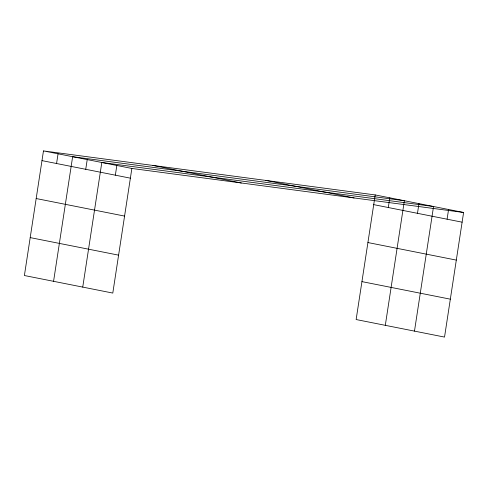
<?xml version="1.0" encoding="UTF-8"?>
<svg xmlns="http://www.w3.org/2000/svg" width="488" height="488" viewBox="0 0 488 488"><rect width="100%" height="100%" fill="white"/><g stroke="black" fill="none" stroke-linecap="round" stroke-linejoin="round"><path stroke-width="0.73" d="M43.469 150.914L24.4 275.525L112.795 293.068L131.864 168.458L43.469 150.914L375.205 194.932L463.6 212.475L444.531 337.086L356.136 319.542L375.205 194.932M56.565 163.517L58.054 153.811M53.57 281.314L72.639 156.703L404.375 200.721L385.306 325.331M85.736 169.305L87.224 159.6M82.74 287.103L101.809 162.492L433.545 206.509L414.477 331.12M115.351 175.18L116.833 165.475M388.308 207.528L389.79 197.823M417.478 213.317L418.96 203.618M447.087 219.197L448.576 209.492M131.864 168.458L463.6 212.475M265.734 180.401L354.123 197.951M373.723 204.637L462.118 222.18M152.939 165.438L241.334 182.988M41.98 160.619L130.375 178.163M367.921 242.554L456.31 260.098M36.179 198.537L124.574 216.086M361.944 281.619L450.332 299.168M30.201 237.607L118.596 255.151"/></g></svg>
